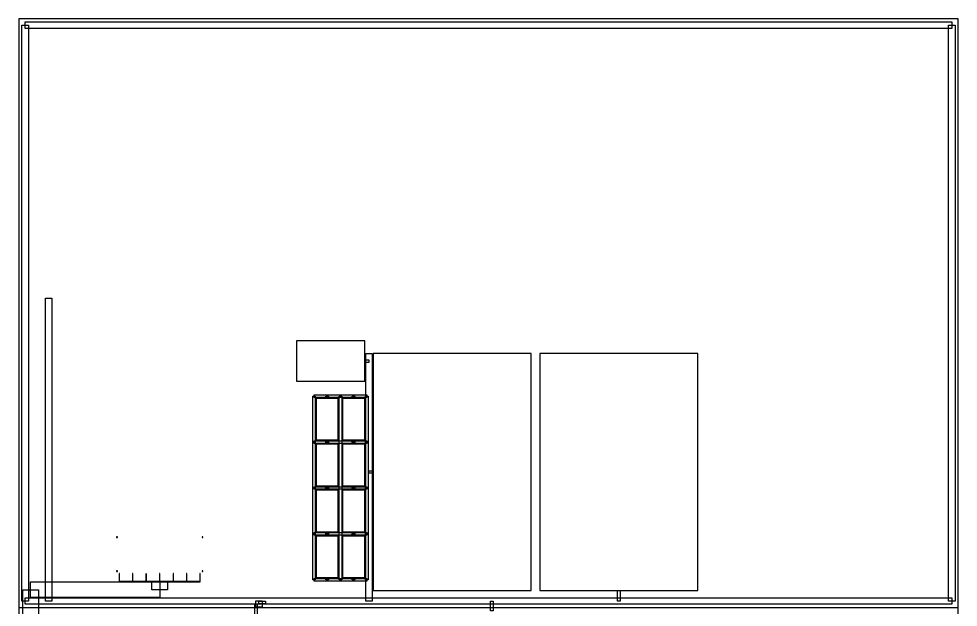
# Model space of a CAD drawing. Header units: metres. Extents: x 0 to 440, y -12 to 455.
# Drawn here: x 0 to 440, y 179.2 to 455 of the extents above; entities that cross this region are included whole.
import ezdxf

# ---------------------------------------------------------------- set-up
doc = ezdxf.new("R2010")
doc.units = ezdxf.units.M
for name, color, linetype in [('ASSUMED_BOUNDARY', 7, 'CONTINUOUS'), ('COURT_FREE_ZONE', 7, 'CONTINUOUS'), ('IFCCOLUMN', 7, 'CONTINUOUS'), ('IFCWALL', 7, 'CONTINUOUS'), ('OUTDOOR_30_ACRES', 7, 'CONTINUOUS'), ('SITE_ROADS', 7, 'CONTINUOUS'), ('SITE_WALKS', 7, 'CONTINUOUS')]:
    doc.layers.add(name, color=color, linetype=linetype)

msp = doc.modelspace()

# ---------------------------------------------------------------- linework, layer by layer
at = {"layer": 'ASSUMED_BOUNDARY'}
msp.add_lwpolyline([(0, 0), (440, 0), (440, 455), (0, 455)], close=True, dxfattribs=at)
at = {"layer": 'COURT_FREE_ZONE'}
for points in [[(130, 285.077971), (162, 285.077971), (162, 304.077971), (130, 304.077971)], [(166, 187.077971), (240, 187.077971), (240, 298.077971), (166, 298.077971)], [(244, 187.077971), (318, 187.077971), (318, 298.077971), (244, 298.077971)], [(139.2736, 257.599571), (149.6368, 257.599571), (149.6368, 277.106771), (139.2736, 277.106771)], [(151.6368, 257.599571), (162, 257.599571), (162, 277.106771), (151.6368, 277.106771)], [(139.2736, 236.092371), (149.6368, 236.092371), (149.6368, 255.599571), (139.2736, 255.599571)], [(151.6368, 236.092371), (162, 236.092371), (162, 255.599571), (151.6368, 255.599571)], [(139.2736, 214.585171), (149.6368, 214.585171), (149.6368, 234.092371), (139.2736, 234.092371)], [(151.6368, 214.585171), (162, 214.585171), (162, 234.092371), (151.6368, 234.092371)], [(139.2736, 193.077971), (149.6368, 193.077971), (149.6368, 212.585171), (139.2736, 212.585171)], [(151.6368, 193.077971), (162, 193.077971), (162, 212.585171), (151.6368, 212.585171)]]:
    msp.add_lwpolyline(points, close=True, dxfattribs=at)
at = {"layer": 'IFCCOLUMN'}
for points in [[(45.84, 211.917972), (46.16, 211.917972), (46.16, 212.237972), (45.84, 212.237972)], [(85.84, 211.917972), (86.16, 211.917972), (86.16, 212.237972), (85.84, 212.237972)], [(45.84, 195.917972), (46.16, 195.917972), (46.16, 196.237972), (45.84, 196.237972)], [(85.84, 195.917972), (86.16, 195.917972), (86.16, 196.237972), (85.84, 196.237972)]]:
    msp.add_lwpolyline(points, close=True, dxfattribs=at)
at = {"layer": 'IFCWALL'}
for points in [[(47, 191.077971), (47.2, 191.077971), (47.2, 195.077971), (47, 195.077971)], [(53.268333, 191.077971), (53.398333, 191.077971), (53.398333, 195.077971), (53.268333, 195.077971)], [(59.601667, 191.077971), (59.731667, 191.077971), (59.731667, 195.077971), (59.601667, 195.077971)], [(65.935, 191.077971), (66.065, 191.077971), (66.065, 195.077971), (65.935, 195.077971)], [(72.268333, 191.077971), (72.398333, 191.077971), (72.398333, 195.077971), (72.268333, 195.077971)], [(78.601667, 191.077971), (78.731667, 191.077971), (78.731667, 195.077971), (78.601667, 195.077971)], [(84.8, 191.077971), (85, 191.077971), (85, 195.077971), (84.8, 195.077971)], [(47, 191.077971), (85, 191.077971), (85, 191.277971), (47, 191.277971)]]:
    msp.add_lwpolyline(points, close=True, dxfattribs=at)
at = {"layer": 'OUTDOOR_30_ACRES'}
msp.add_lwpolyline([(0, 179.077971), (440, 179.077971), (440, 455), (0, 455)], close=True, dxfattribs=at)
at = {"layer": 'SITE_ROADS'}
for points in [[(5.5, 191.0576), (66, 191.0576), (66, 183.7424), (5.5, 183.7424)], [(62.3424, 187.4), (62.3424, 191.077971), (69.6576, 191.077971), (69.6576, 187.4)], [(1.8424, 175.5), (1.8424, 187.4), (9.1576, 187.4), (9.1576, 175.5)]]:
    msp.add_lwpolyline(points, close=True, dxfattribs=at)
at = {"layer": 'SITE_WALKS'}
for points in [[(3, 453.5), (437, 453.5), (437, 450.5), (3, 450.5)], [(1.5, 182.077971), (1.5, 452), (4.5, 452), (4.5, 182.077971)], [(438.5, 452), (438.5, 182.077971), (435.5, 182.077971), (435.5, 452)], [(12.5, 182.077971), (12.5, 324.077971), (15.5, 324.077971), (15.5, 182.077971)], [(164, 293.967971), (162, 293.967971), (162, 295.187971), (164, 295.187971)], [(162.5, 182.077971), (162.5, 298.077971), (165.5, 298.077971), (165.5, 182.077971)], [(137.6636, 192.077971), (137.6636, 278.106771), (138.8836, 278.106771), (138.8836, 192.077971)], [(138.2736, 278.716771), (163, 278.716771), (163, 277.496771), (138.2736, 277.496771)], [(145.0652, 278.106771), (145.0652, 277.106771), (143.8452, 277.106771), (143.8452, 278.106771)], [(150.0268, 192.077971), (150.0268, 278.106771), (151.2468, 278.106771), (151.2468, 192.077971)], [(157.4284, 278.106771), (157.4284, 277.106771), (156.2084, 277.106771), (156.2084, 278.106771)], [(162.39, 192.077971), (162.39, 278.106771), (163.61, 278.106771), (163.61, 192.077971)], [(138.2736, 257.209571), (163, 257.209571), (163, 255.989571), (138.2736, 255.989571)], [(143.8452, 256.599571), (143.8452, 257.599571), (145.0652, 257.599571), (145.0652, 256.599571)], [(145.0652, 256.599571), (145.0652, 255.599571), (143.8452, 255.599571), (143.8452, 256.599571)], [(156.2084, 256.599571), (156.2084, 257.599571), (157.4284, 257.599571), (157.4284, 256.599571)], [(157.4284, 256.599571), (157.4284, 255.599571), (156.2084, 255.599571), (156.2084, 256.599571)], [(164, 243.187971), (166, 243.187971), (166, 241.967971), (164, 241.967971)], [(138.2736, 235.702371), (163, 235.702371), (163, 234.482371), (138.2736, 234.482371)], [(143.8452, 235.092371), (143.8452, 236.092371), (145.0652, 236.092371), (145.0652, 235.092371)], [(145.0652, 235.092371), (145.0652, 234.092371), (143.8452, 234.092371), (143.8452, 235.092371)], [(156.2084, 235.092371), (156.2084, 236.092371), (157.4284, 236.092371), (157.4284, 235.092371)], [(157.4284, 235.092371), (157.4284, 234.092371), (156.2084, 234.092371), (156.2084, 235.092371)], [(138.2736, 214.195171), (163, 214.195171), (163, 212.975171), (138.2736, 212.975171)], [(143.8452, 213.585171), (143.8452, 214.585171), (145.0652, 214.585171), (145.0652, 213.585171)], [(145.0652, 213.585171), (145.0652, 212.585171), (143.8452, 212.585171), (143.8452, 213.585171)], [(156.2084, 213.585171), (156.2084, 214.585171), (157.4284, 214.585171), (157.4284, 213.585171)], [(157.4284, 213.585171), (157.4284, 212.585171), (156.2084, 212.585171), (156.2084, 213.585171)], [(138.2736, 192.687971), (163, 192.687971), (163, 191.467971), (138.2736, 191.467971)], [(143.8452, 192.077971), (143.8452, 193.077971), (145.0652, 193.077971), (145.0652, 192.077971)], [(156.2084, 192.077971), (156.2084, 193.077971), (157.4284, 193.077971), (157.4284, 192.077971)], [(280.39, 182.077971), (280.39, 187.077971), (281.61, 187.077971), (281.61, 182.077971)], [(3, 183.577971), (437, 183.577971), (437, 180.577971), (3, 180.577971)], [(110.48, 147), (110.48, 180.75), (111.7, 180.75), (111.7, 147)], [(111.09, 182.25), (114, 182.25), (114, 179.25), (111.09, 179.25)], [(112.5, 180.75), (112.5, 182.077971), (115.5, 182.077971), (115.5, 180.75)], [(220.89, 177.477971), (220.89, 182.077971), (222.11, 182.077971), (222.11, 177.477971)]]:
    msp.add_lwpolyline(points, close=True, dxfattribs=at)

doc.saveas('drawing.dxf')
